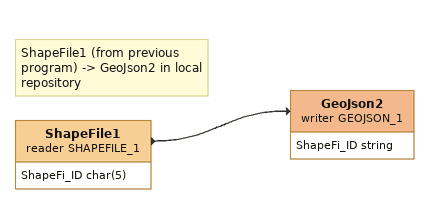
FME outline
Note: ShapeFile1 (from previous program) -> GeoJson2 in local repository
ShapeFile1 (reader SHAPEFILE_1)
    attributes: ShapeFi_ID char(5)
    -> GeoJson2 (writer GEOJSON_1)
GeoJson2 (writer GEOJSON_1)
    attributes: ShapeFi_ID string
